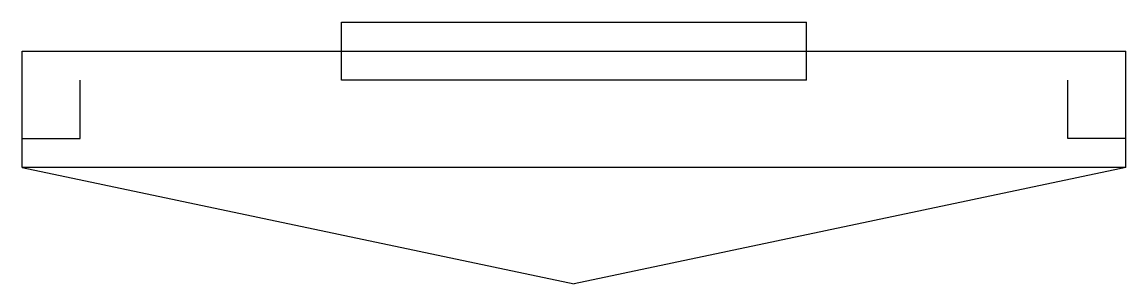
# Model space of a CAD drawing. Extents: x -23.8 to 23.8, y -6.2 to 5.
import ezdxf

# ---------------------------------------------------------------- set-up
doc = ezdxf.new("R2010")
doc.units = 0
doc.layers.get('0').update_dxf_attribs({"linetype": 'CONTINUOUS'})

msp = doc.modelspace()

# ---------------------------------------------------------------- linework, layer by layer
for p, q in [((-10, 2.5), (-10, 5)), ((-10, 5), (10, 5)), ((10, 2.5), (10, 5)), ((-23.75, 3.75), (23.75, 3.75)), ((-23.75, -1.25), (-23.75, 3.75)), ((23.75, -1.25), (23.75, 3.75)), ((-21.25, 0), (-21.25, 2.5)), ((10, 2.5), (-10, 2.5)), ((21.25, 0), (21.25, 2.5)), ((-23.75, 0), (-21.25, 0)), ((23.75, 0), (21.25, 0)), ((23.75, -1.25), (-23.75, -1.25)), ((-23.75, -1.25), (0, -6.25)), ((23.75, -1.25), (0, -6.25))]:
    msp.add_line(p, q)

doc.saveas('drawing.dxf')
